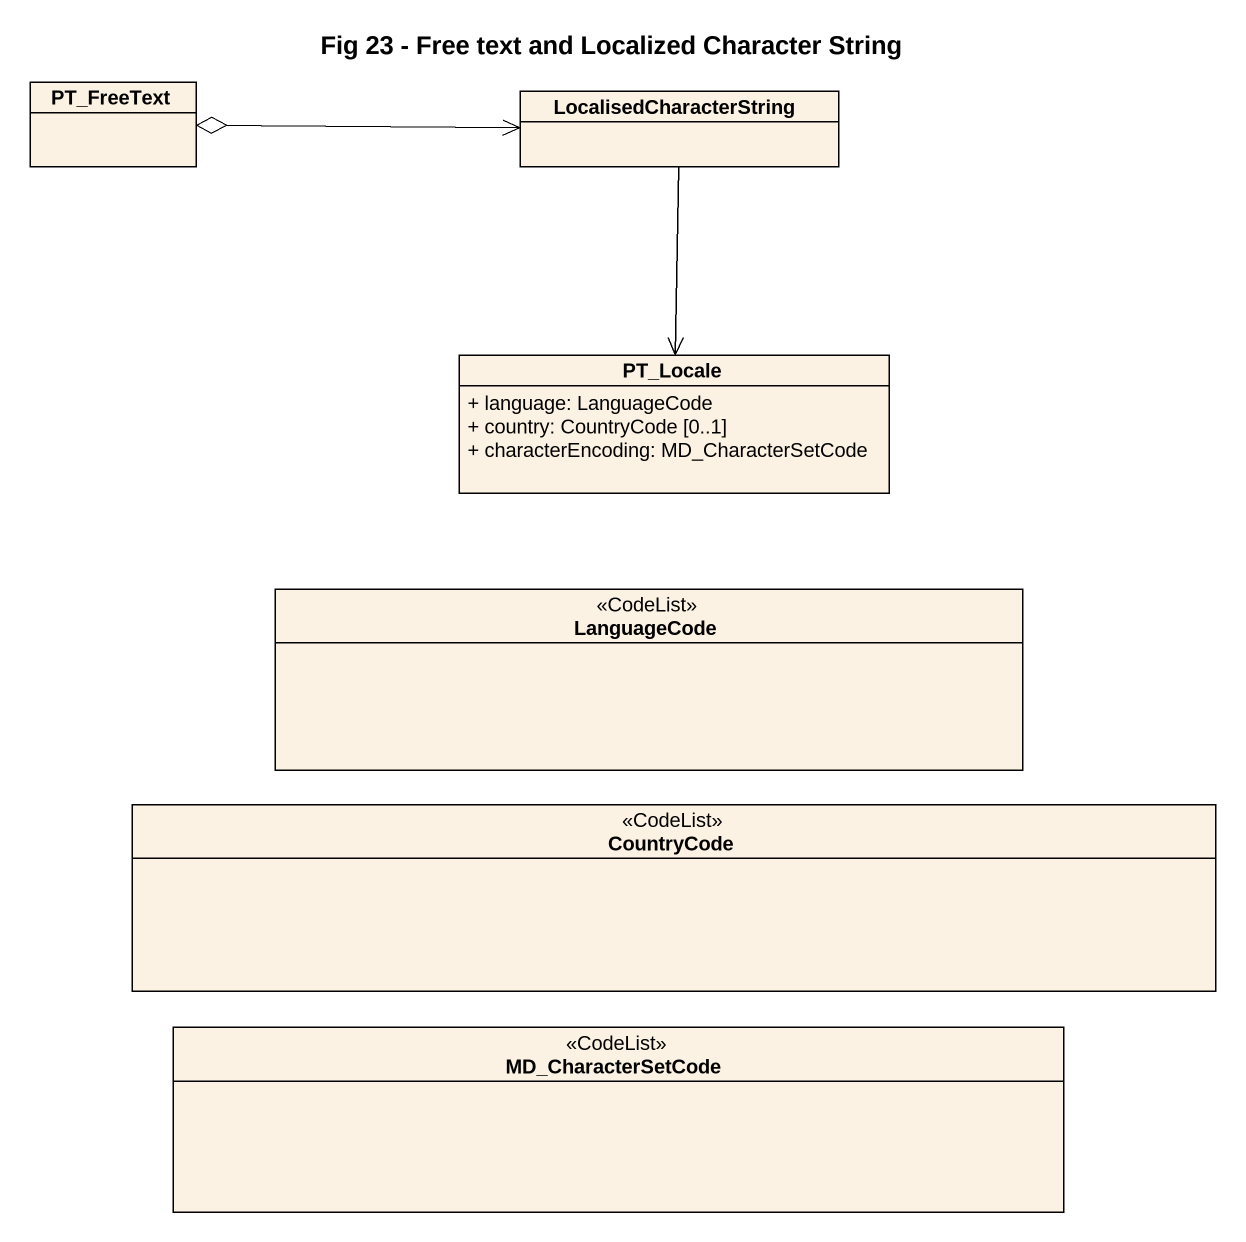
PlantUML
@startuml
title Fig 23 - Free text and Localized Character String
hide circle
hide empty members
skinparam classAttributeIconSize 0
class PT_FreeText
class LocalisedCharacterString
class PT_Locale {
  + language: LanguageCode
  + country: CountryCode [0..1]
  + characterEncoding: MD_CharacterSetCode
}
class LanguageCode <<CodeList>>
class CountryCode <<CodeList>>
class MD_CharacterSetCode <<CodeList>>
PT_FreeText o-right-> LocalisedCharacterString
LocalisedCharacterString --> PT_Locale
@enduml
